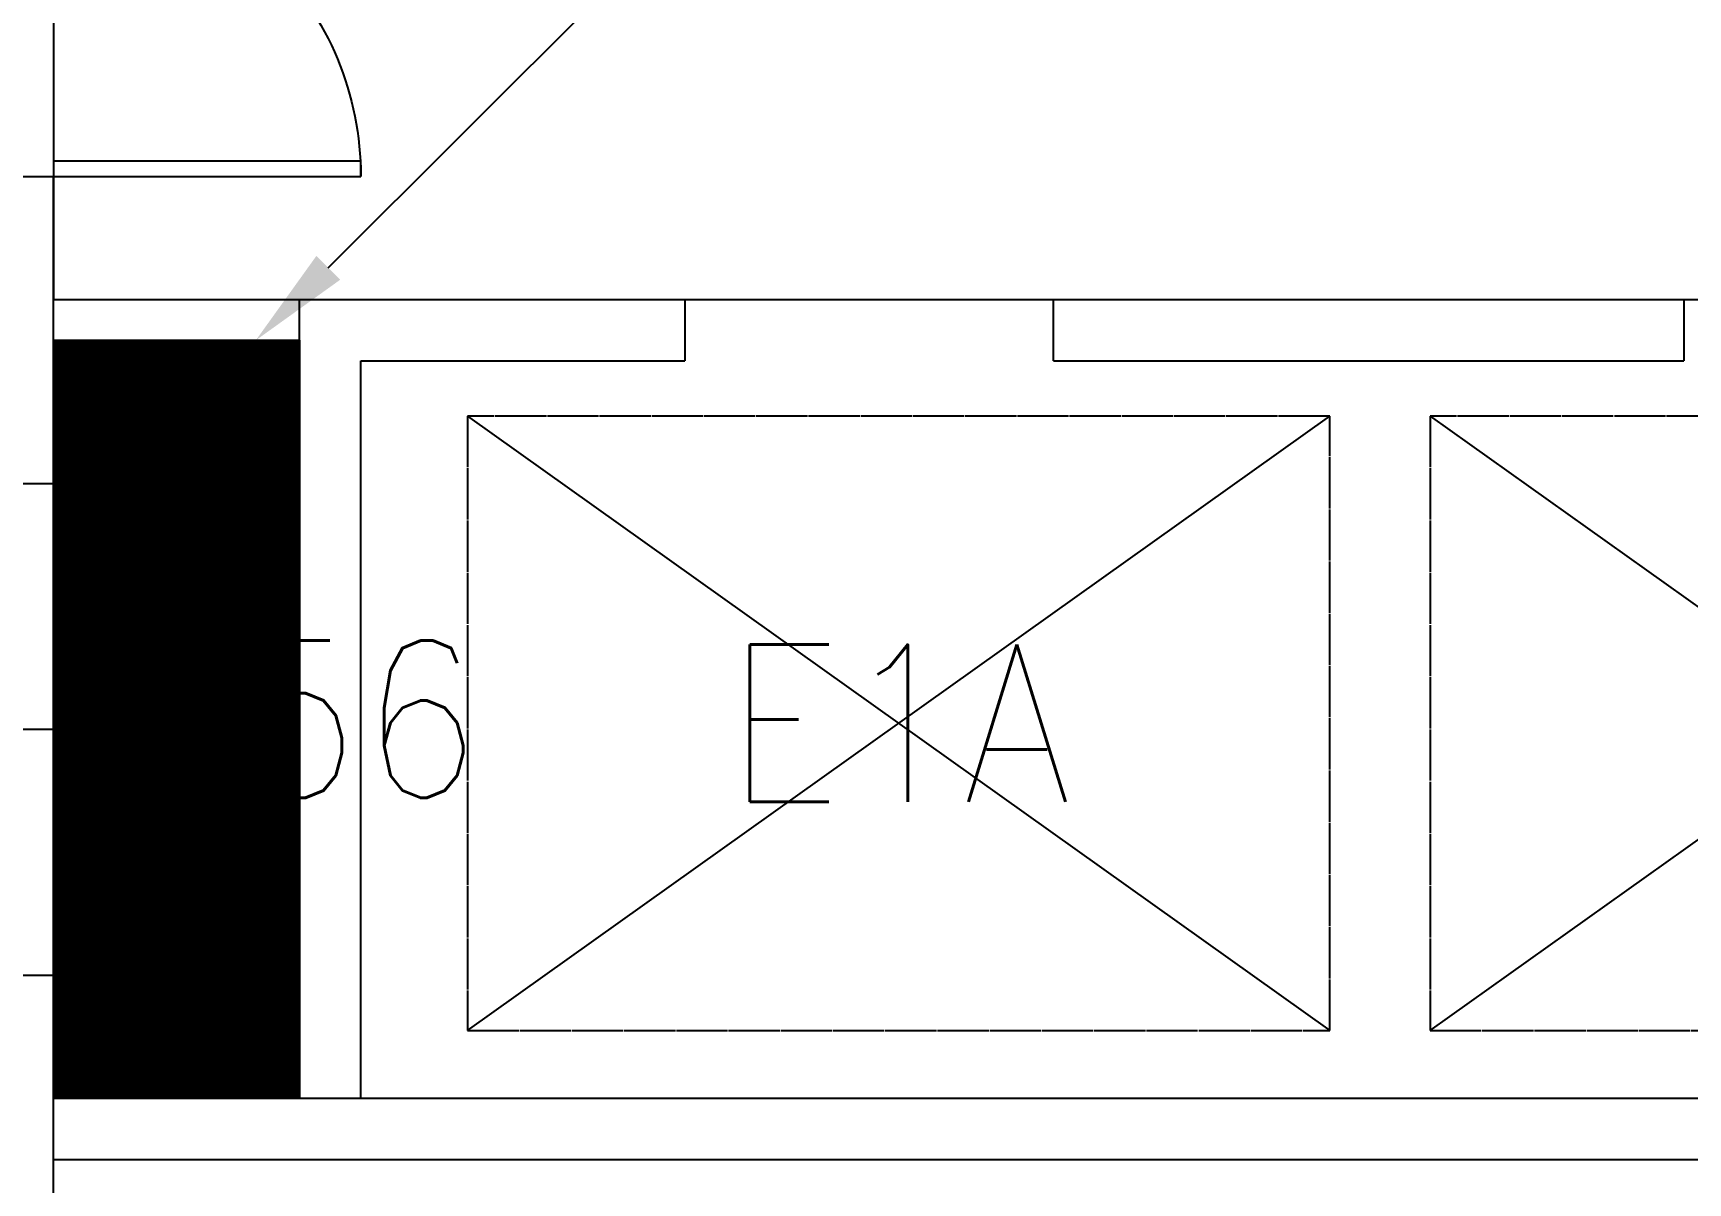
# Model space of a CAD drawing. Header units: inches. Extents: x -460 to 10305, y -938 to 5356.
# Drawn here: x 234.3 to 395.9, y 2590.8 to 2703.1 of the extents above; entities that cross this region are included whole.
import ezdxf
from ezdxf import colors
from ezdxf.entities.mleader import LeaderData, LeaderLine
from ezdxf.enums import TextEntityAlignment as Align
from ezdxf.math import Vec2, Vec3

# ---------------------------------------------------------------- set-up
doc = ezdxf.new("R2010")
doc.units = ezdxf.units.IN
doc.header["$MEASUREMENT"] = 0
doc.set_wipeout_variables(frame=1)
doc.linetypes.add('01-0263-01-DWG-BFP-ARCH$0$763', pattern=[5.0001, 5, -0.0001])
for name, color, linetype in [('01-0263-01-DWG-BFP-ARCH$0$SP-AREA', 250, '01-0263-01-DWG-BFP-ARCH$0$763'), ('01-0263-01-DWG-BFP-ARCH$0$SP-DOORS', 5, 'Continuous'), ('01-0263-01-DWG-BFP-ARCH$0$SP-ELEVATOR', 112, 'Continuous'), ('01-0263-01-DWG-BFP-ARCH$0$SP-RMNO', 7, 'Continuous'), ('01-0263-01-DWG-BFP-ARCH$0$SP-ROOM', 7, 'Continuous'), ('01-0263-01-DWG-BFP-ARCH$0$SP-WALL', 7, 'Continuous'), ('T-Anno-Note', 7, 'Continuous'), ('T-Comm-Path', 40, 'Continuous'), ('T-Comm-TR', 40, 'Continuous')]:
    doc.layers.add(name, color=color, linetype=linetype)
doc.layers.get('01-0263-01-DWG-BFP-ARCH$0$SP-ROOM').off()
doc.styles.add('01-0263-01-DWG-BFP-ARCH$0$ROMANS', font='ROMANS.shx', dxfattribs={"width": 0.9})

# ---------------------------------------------------------------- blocks, each defined once
blk = doc.blocks.new('01-0263-01-DWG-BFP-ARCH$0$DOR00')
at = {"color": 0}
for p, q in [((0, 1), (0, 0)), ((1, 0), (1, 1))]:
    blk.add_line(p, q, dxfattribs=at)
blk = doc.blocks.new('01-0263-01-DWG-BFP-ARCH$0$DOR01')
at = {"color": 0}
for p, q in [((1, 1), (0, 1)), ((0, 1), (0, 0)), ((1, 0), (1, 1)), ((0, 0), (1, 0))]:
    blk.add_line(p, q, dxfattribs=at)
blk = doc.blocks.new('01-0263-01-DWG-BFP-ARCH$0$FMGRM1')
at = {"style": '01-0263-01-DWG-BFP-ARCH$0$ROMANS', "width": 0.9}
for tag, p in [('RMAREA', (0, -0.2836)), ('DATA1', (0, -0.443)), ('DATA2', (0, -0.6024)), ('DATA3', (0, -0.7618)), ('DATA4', (0, -0.9213)), ('DATA5', (0, -1.0807))]:
    blk.add_attdef(tag, text='', height=0.1172, dxfattribs=at).set_placement(p, align=Align.CENTER)
at = {"linetype": 'Continuous'}
blk.add_wipeout([(-0.375, -0.125), (0.375, -0.125), (0.375, 0.125), (-0.375, 0.125)], dxfattribs=at)
at = {"layer": '01-0263-01-DWG-BFP-ARCH$0$SP-RMNO', "style": '01-0263-01-DWG-BFP-ARCH$0$ROMANS', "width": 0.9}
blk.add_attdef('RMNUMB', text='', height=0.16, dxfattribs=at).set_placement((0, 0), align=Align.MIDDLE)
blk = doc.blocks.new('01-0263-01-DWG-BFP-ARCH', base_point=(1295.16, 1353.43))
at = {"layer": '01-0263-01-DWG-BFP-ARCH$0$SP-AREA', "linetype": 'Continuous'}
blk.add_lwpolyline([(1531.16, 2081.43), (1759.16, 2081.43), (1759.16, 2307.43), (1531.16, 2307.43)], close=True, dxfattribs=at)
at = {"layer": '01-0263-01-DWG-BFP-ARCH$0$SP-AREA'}
for points in [[(1531.16, 2077.43), (1555.16, 2077.43), (1555.16, 2003.43), (1531.16, 2003.43), (1531.16, 2077.43)], [(1571.58, 2070.03), (1571.58, 2010.02), (1655.78, 2010.02), (1655.78, 2070.03)], [(1665.57, 2070.03), (1665.57, 2010.02), (1749.77, 2010.02), (1749.77, 2070.03)]]:
    blk.add_lwpolyline(points, close=True, dxfattribs=at)
at = {"layer": '01-0263-01-DWG-BFP-ARCH$0$SP-DOORS'}
blk.add_lwpolyline([(1531.16, 2123.43, -0.414214), (1561.16, 2093.43, -0.414214)], format="xyb", dxfattribs=at)
at = {"layer": '01-0263-01-DWG-BFP-ARCH$0$SP-ELEVATOR'}
for p, q in [((1571.58, 2070.03), (1655.78, 2010.02)), ((1571.58, 2010.02), (1655.78, 2070.03)), ((1665.57, 2070.03), (1749.77, 2010.02)), ((1665.57, 2010.02), (1749.77, 2070.03))]:
    blk.add_line(p, q, dxfattribs=at)
at = {"layer": '01-0263-01-DWG-BFP-ARCH$0$SP-WALL'}
for p, q in [((1531.16, 2063.43), (1531.16, 2093.43)), ((1531.16, 2081.43), (1592.8, 2081.43)), ((1555.16, 2003.43), (1555.16, 2081.43)), ((1628.8, 2081.43), (1690.34, 2081.43)), ((1531.16, 2077.43), (1555.16, 2077.43)), ((1561.16, 2075.43), (1592.8, 2075.43)), ((1561.16, 2003.43), (1561.16, 2075.43)), ((1628.8, 2075.43), (1690.34, 2075.43)), ((1531.16, 1865.43), (1531.16, 2015.43)), ((1531.16, 2003.43), (1759.16, 2003.43)), ((1531.16, 1997.43), (1759.16, 1997.43))]:
    blk.add_line(p, q, dxfattribs=at)
at = {"layer": '01-0263-01-DWG-BFP-ARCH$0$SP-DOORS', "xscale": 30, "yscale": 1.5, "zscale": 30}
blk.add_blockref('01-0263-01-DWG-BFP-ARCH$0$DOR01', (1531.16, 2093.43), dxfattribs=at)
at = {"layer": '01-0263-01-DWG-BFP-ARCH$0$SP-WALL', "yscale": 4, "rotation": 90}
for p, xscale, zscale in [((1531.16, 2093.43), 30, 30), ((1531.16, 2015.43), 48, 48)]:
    blk.add_blockref('01-0263-01-DWG-BFP-ARCH$0$DOR00', p, dxfattribs=dict(at, xscale=xscale, zscale=zscale))
at = {"layer": '01-0263-01-DWG-BFP-ARCH$0$SP-WALL', "xscale": 36, "yscale": 6, "zscale": 36}
for p in [(1592.8, 2075.43), (1690.34, 2075.43)]:
    blk.add_blockref('01-0263-01-DWG-BFP-ARCH$0$DOR00', p, dxfattribs=at)
at = {"layer": '01-0263-01-DWG-BFP-ARCH$0$SP-ROOM'}
ref = blk.add_blockref('01-0263-01-DWG-BFP-ARCH$0$FMGRM1', (1555.16, 2040.43), dxfattribs=dict(at, xscale=96, yscale=96, zscale=96))
ref.add_attrib('RMNUMB', '156', dxfattribs={"layer": '01-0263-01-DWG-BFP-ARCH$0$SP-RMNO', "height": 15.36, "style": '01-0263-01-DWG-BFP-ARCH$0$ROMANS', "width": 0.9}).set_placement((1555.16, 2040.43), align=Align.MIDDLE)
ref = blk.add_blockref('01-0263-01-DWG-BFP-ARCH$0$FMGRM1', (1707.67, 2040.03), dxfattribs=dict(at, xscale=96, yscale=96, zscale=96))
ref.add_attrib('RMNUMB', 'E1B', dxfattribs={"layer": '01-0263-01-DWG-BFP-ARCH$0$SP-RMNO', "height": 15.36, "style": '01-0263-01-DWG-BFP-ARCH$0$ROMANS', "width": 0.9}).set_placement((1707.67, 2040.03), align=Align.MIDDLE)
ref = blk.add_blockref('01-0263-01-DWG-BFP-ARCH$0$FMGRM1', (1613.68, 2040.03), dxfattribs=dict(at, xscale=96, yscale=96, zscale=96))
ref.add_attrib('RMNUMB', 'E1A', dxfattribs={"layer": '01-0263-01-DWG-BFP-ARCH$0$SP-RMNO', "height": 15.36, "style": '01-0263-01-DWG-BFP-ARCH$0$ROMANS', "width": 0.9}).set_placement((1613.68, 2040.03), align=Align.MIDDLE)

msp = doc.modelspace()

# ---------------------------------------------------------------- block references
msp.add_blockref('01-0263-01-DWG-BFP-ARCH', (0.26, 1949.11))

# ---------------------------------------------------------------- next in the draw order: hatches: boundary and pattern name
at = {"layer": 'T-Comm-TR'}
h = msp.add_hatch(dxfattribs=at)
h.set_pattern_fill('ANSI31', color=256)
h.set_pattern_definition([(45, (-543.4911, -2334.51741), (-0.0883883476, 0.0883883476), [])])
h.paths.add_polyline_path([(260.26, 2673.11), (236.26, 2673.11), (236.26, 2659.11), (236.26, 2599.11), (260.26, 2599.11)])
h.paths.add_polyline_path([(239.64, 2624.59), (280.89, 2624.59), (280.89, 2647.63), (239.64, 2647.63)], flags=9)

# ---------------------------------------------------------------- next in the draw order: linework, layer by layer
at = {"layer": 'T-Comm-Path'}
for points in [[(236.26, 2635.11), (190.53, 2635.11), (190.53, 3048.13), (152.64, 3048.13), (152.64, 3036.55), (144.26, 3036.55)], [(236.26, 2635.11), (190.53, 2635.11), (190.53, 3048.13), (341.55, 3048.13), (341.55, 3015.8)], [(236.26, 2635.11), (190.53, 2635.11), (190.53, 3048.13), (510.08, 3048.13), (510.08, 2574.89), (499.72, 2574.89)], [(236.26, 2635.11), (190.53, 2635.11), (190.53, 3048.13), (548.51, 3048.13), (548.51, 3027.08), (556.26, 3027.08)], [(236.26, 2635.11), (190.53, 2635.11), (190.53, 2136.12), (151.28, 2136.12), (151.28, 2150.58), (144.26, 2150.58)], [(236.26, 2635.11), (190.53, 2635.11), (190.53, 2574.89), (199.48, 2574.89)], [(236.26, 2635.11), (190.53, 2635.11), (190.53, 2136.12), (367.73, 2136.12), (367.73, 2144.56)], [(236.26, 2635.11), (190.53, 2635.11), (190.53, 2136.12), (548.16, 2136.12), (548.16, 2151.27), (556.26, 2151.27)]]:
    msp.add_lwpolyline(points, dxfattribs=at)
at = {"layer": 'T-Comm-TR'}
msp.add_lwpolyline([(236.26, 2673.11), (260.26, 2673.11), (260.26, 2599.11), (236.26, 2599.11)], close=True, dxfattribs=at)

# ---------------------------------------------------------------- next in the draw order: leaders
at = {"layer": 'T-Anno-Note'}
ml = msp.add_multileader_mtext('Standard', dxfattribs=at)
ml.set_content('{\\f@Arial Unicode MS|b0|i0|c0|p34;Riser closet}', color=256)
ml.set_leader_properties()
ml.build(insert=Vec2(0, 0))
ml.multileader.update_dxf_attribs({"text_right_attachment_type": 6, "dogleg_length": 0.36, "arrow_head_size": 10})
ctx = ml.context
ctx.base_point, ctx.char_height, ctx.arrow_head_size, ctx.landing_gap_size, ctx.plane_origin = Vec3(309.12, 2725.86), 10, 10, 0.09, Vec3(252.66, 2669.76)
ctx.right_attachment = 6
notes = []
notes.append((ctx, [(0, (1, 1, 0), (308.76, 2725.86), (1, 0), 0.36, [(0, [(256.01, 2673.11)], 0, [])])]))
ctx.mtext.insert, ctx.mtext.flow_direction = Vec3(309.21, 2730.95), 5
for ctx, leaders in notes:
    for number, flags, end, landing, length, lines in leaders:
        leader = LeaderData()
        leader.index, (leader.has_last_leader_line, leader.has_dogleg_vector, leader.attachment_direction) = number, flags
        leader.last_leader_point, leader.dogleg_vector, leader.dogleg_length = Vec3(end), Vec3(landing), length
        for number, points, colour, breaks in lines:
            line = LeaderLine()
            line.index, line.vertices, line.color, line.breaks = number, Vec3.list(points), colors.encode_raw_color(colour), breaks
            leader.lines.append(line)
        ctx.leaders.append(leader)

doc.saveas('drawing.dxf')
